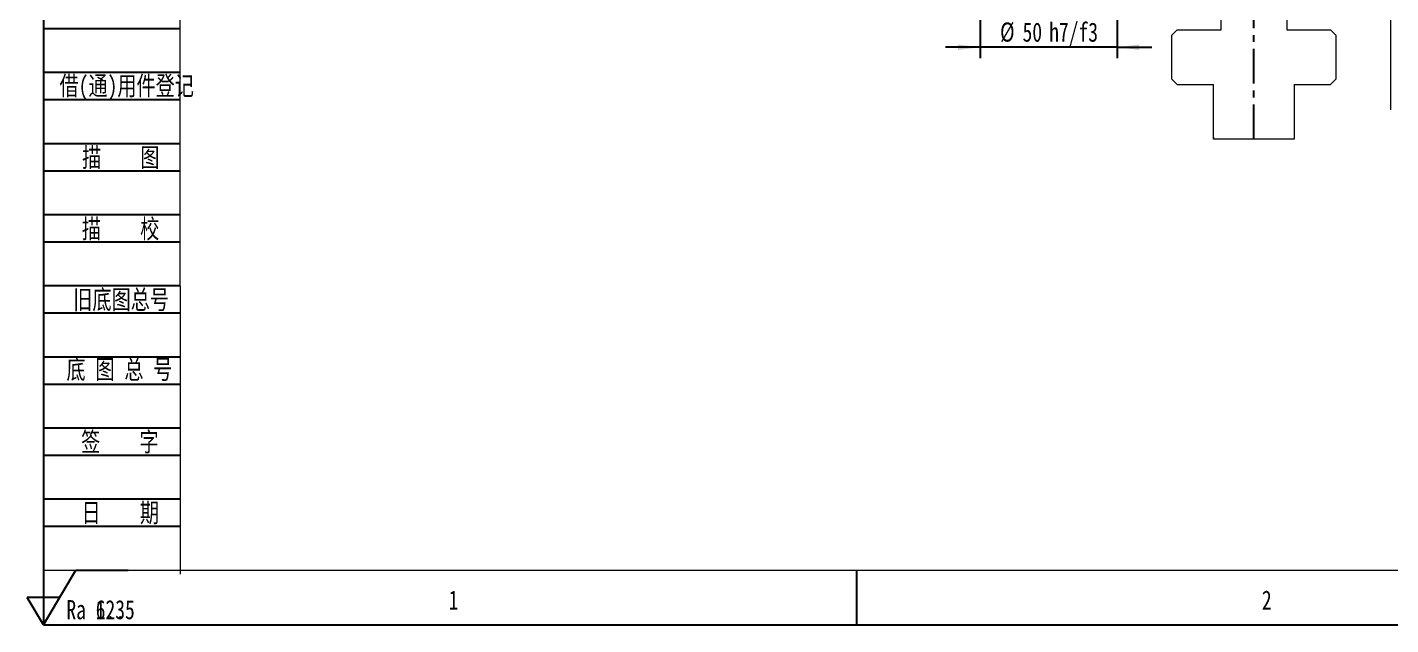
# Model space of a CAD drawing. Header units: millimetres. Extents: x -3 to 1189, y 0 to 841.
# Drawn here: x -2.9 to 246.2, y 0 to 109.2 of the extents above; entities that cross this region are included whole.
import ezdxf

# ---------------------------------------------------------------- set-up
doc = ezdxf.new("R2010")
doc.units = ezdxf.units.MM
doc.linetypes.add('CENTER', pattern=[10.16, 6.35, -1.27, 1.27, -1.27])
for name, color, linetype in [('10', 7, 'Continuous'), ('5', 7, 'Continuous'), ('9', 7, 'Continuous'), ('图层11', 7, 'CENTER')]:
    doc.layers.add(name, color=color, linetype=linetype)
doc.styles.add('SLDTEXTSTYLE0', font='hyswlongfangsong.ttf')
doc.styles.add('SLDTEXTSTYLE1', font='hyswlongfangsong.ttf', dxfattribs={"bigfont": 'bigfont'})
doc.dimstyles.new('SLDDIMSTYLE6', dxfattribs={"dimtxt": 3.5, "dimasz": 4.08, "dimexe": 0, "dimexo": 0.0625, "dimgap": 0.875, "dimtad": 2, "dimlfac": 2, "dimrnd": 1e-09, "dimzin": 12, "dimdsep": 46, "dimtxsty": 'SLDTEXTSTYLE0', "dimsah": 1, "dimcen": 0.09, "dimadec": 0, "dimazin": 3, "dimtfac": 1, "dimtmove": 0, "dimatfit": 0, "dimfxl": 1, "dimfrac": 2, "dimtolj": 1, "dimarcsym": 0})

# ---------------------------------------------------------------- blocks, each defined once
blk = doc.blocks.new('SW_SFSYMBOL_0')
at = {"layer": '10', "color": 0}
for p, q in [((-4.2, 0), (1.7, 10)), ((1.7, 10), (9.74, 10)), ((-4.2, 0), (-7.15, 5)), ((-1.25, 5), (-7.15, 5))]:
    blk.add_line(p, q, dxfattribs=at)
at = {"layer": '10', "color": 0, "insert": (0, 4.51), "char_height": 3.5, "attachment_point": 1, "style": 'SLDTEXTSTYLE0'}
blk.add_mtext('Ra 6.3', dxfattribs=at)
blk = doc.blocks.new('SW_SFSYMBOL_1')
at = {"layer": '10', "color": 0}
for p, q in [((-4.2, 0), (1.7, 10)), ((1.7, 10), (11.28, 10)), ((-4.2, 0), (-7.15, 5))]:
    blk.add_line(p, q, dxfattribs=at)
at = {"layer": '10', "color": 0, "insert": (0, 4.51), "char_height": 3.5, "attachment_point": 1, "style": 'SLDTEXTSTYLE0'}
blk.add_mtext('Ra 12.5', dxfattribs=at)
blk = doc.blocks.new('_D_30')
at = {"layer": '10'}
for p, q in [((171.16, 142.88), (171.16, 103.57)), ((196.16, 142.88), (196.16, 103.57)), ((171.16, 105.57), (164.81, 105.57)), ((196.16, 105.57), (171.16, 105.57)), ((196.16, 105.57), (202.51, 105.57))]:
    blk.add_line(p, q, dxfattribs=at)
for points in [[(171.16, 105.57), (167.08, 106.08), (167.08, 105.06)], [(196.16, 105.57), (200.24, 105.06), (200.24, 106.08)]]:
    blk.add_solid(points, dxfattribs=at)
at = {"layer": '10', "char_height": 3.5, "attachment_point": 1, "style": 'SLDTEXTSTYLE0'}
for s, insert in [('%%c', (174.78, 110.1)), ('50', (178.89, 110.08)), (' h7/f3', (181.97, 110.08))]:
    blk.add_mtext(s, dxfattribs=dict(at, insert=insert))

msp = doc.modelspace()

# ---------------------------------------------------------------- linework, layer by layer
at = {"color": 7, "linetype": 'Continuous', "lineweight": 15}
for p, q in [((246.1604, 94.1102), (246.1604, 141.5532)), ((215.1604, 108.7532), (215.1604, 111.7532)), ((227.1604, 111.7532), (227.1604, 108.7532)), ((206.1604, 107.7532), (207.1604, 108.7532)), ((206.1604, 99.7533), (206.1604, 107.7532)), ((207.1604, 108.7532), (215.1604, 108.7532)), ((227.1604, 108.7532), (235.1603, 108.7532)), ((235.1603, 108.7532), (236.1604, 107.7532)), ((236.1604, 107.7532), (236.1604, 99.7533)), ((207.1604, 98.7532), (206.1604, 99.7533)), ((236.1604, 99.7533), (235.1603, 98.7532)), ((207.1604, 98.7532), (213.7976, 98.7532)), ((213.7145, 98.7532), (213.7145, 89.4007)), ((213.7976, 88.7532), (213.7976, 98.7532)), ((228.5231, 98.7532), (235.1603, 98.7532)), ((228.5231, 98.7532), (228.5231, 88.7532)), ((213.7904, 88.7532), (213.7976, 88.7532)), ((228.5231, 88.7532), (213.7976, 88.7532))]:
    msp.add_line(p, q, dxfattribs=at)
at = {"color": 7, "linetype": 'Continuous', "lineweight": 15, "flags": 128}
msp.add_lwpolyline([(213.7145, 89.4007), (213.7518, 88.9652), (213.7904, 88.7532)], dxfattribs=at)
at = {"layer": '10', "color": 7}
for p, q in [((0, 109), (25, 109)), ((0, 101), (25, 101)), ((0, 96), (25, 96)), ((0, 88), (25, 88)), ((0, 83), (25, 83)), ((0, 75), (25, 75)), ((0, 70), (25, 70)), ((0, 62), (25, 62)), ((0, 57), (25, 57)), ((0, 49), (25, 49)), ((0, 44), (25, 44)), ((0, 36), (25, 36)), ((0, 31), (25, 31)), ((0, 23), (25, 23)), ((0, 18), (25, 18)), ((148.625, 0), (148.625, 10))]:
    msp.add_line(p, q, dxfattribs=at)
at = {"layer": '5', "color": 7, "lineweight": 15}
for p, q in [((24.4505, 830.2687), (25.0063, 9.2689)), ((0, 10), (1179.0061, 10))]:
    msp.add_line(p, q, dxfattribs=at)
at = {"layer": '9', "color": 7}
for p, q in [((0, 841), (0, 0)), ((0, 0), (1189, 0))]:
    msp.add_line(p, q, dxfattribs=at)
at = {"layer": '图层11'}
msp.add_line((221.1604, 88.7532), (221.1604, 231.7636), dxfattribs=at)

# ---------------------------------------------------------------- block references
at = {"layer": '10'}
for name in ['SW_SFSYMBOL_0', 'SW_SFSYMBOL_1']:
    msp.add_blockref(name, (4.2, 0), dxfattribs=at)

# ---------------------------------------------------------------- texts
at = {"layer": '9', "color": 7, "char_height": 3.5}
for s, insert, attachment_point, style in [('借(通)用件登记', (2.9328, 100.2756), 1, 'SLDTEXTSTYLE1'), ('描    图', (14.133, 87.176), 2, 'SLDTEXTSTYLE1'), ('描    校', (14.1005, 74.1365), 2, 'SLDTEXTSTYLE1'), ('旧底图总号', (5.4591, 61.2006), 1, 'SLDTEXTSTYLE1'), ('底 图 总 号', (4.2122, 48.4331), 1, 'SLDTEXTSTYLE1'), ('  签    字', (12.1744, 35.1926), 2, 'SLDTEXTSTYLE1'), ('  日    期', (12.2516, 22.2333), 2, 'SLDTEXTSTYLE1'), ('1', (74.9305, 6.2617), 2, 'SLDTEXTSTYLE0'), ('2', (223.5123, 6.2617), 2, 'SLDTEXTSTYLE0')]:
    msp.add_mtext(s, dxfattribs=dict(at, insert=insert, attachment_point=attachment_point, style=style))

# ---------------------------------------------------------------- dimensions: what is measured, and where the dimension line sits
at = {"layer": '10'}
dim = msp.add_linear_dim(base=(171.1604, 105.5711), p1=(196.1604, 142.8782), p2=(171.1604, 142.8782), text='%%c<>h7/f3', dimstyle='SLDDIMSTYLE6', dxfattribs=at)
dim.commit()
dim.dimension.update_dxf_attribs({"geometry": '_D_30', "text_midpoint": (182.7181, 105.5711), "dimtype": 160})

doc.saveas('drawing.dxf')
